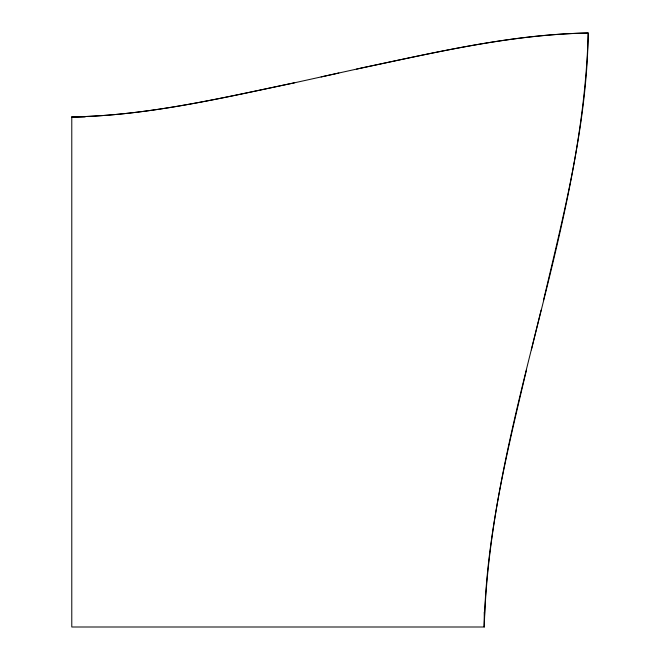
<?xml version="1.0" encoding="UTF-8"?>
<svg xmlns="http://www.w3.org/2000/svg" width="660" height="660" viewBox="0 0 660 660"><rect width="100%" height="100%" fill="white"/><g stroke="black" fill="none" stroke-linecap="round" stroke-linejoin="round"><path stroke-width="0.99" d="M356.623 69.077C433.018 52.94 509.784 34.559 588.217 33C582.697 235.397 489.877 424.586 484.25 627L71.783 627L71.783 116.927C147.205 115.64 221.059 98.274 294.525 82.797L365.475 67.138C438.933 51.711 512.812 34.213 588.217 33C587.07 123.775 564.234 212.371 543.527 300.209M526.54 369.707C506.484 454.294 485.653 539.649 484.25 627L484.25 612.059M531.366 349.866L541.101 310.134M321.123 76.931L338.877 72.996M294.525 82.797C221.075 98.076 147.155 115.764 71.783 116.927L85.181 116.927"/></g></svg>
